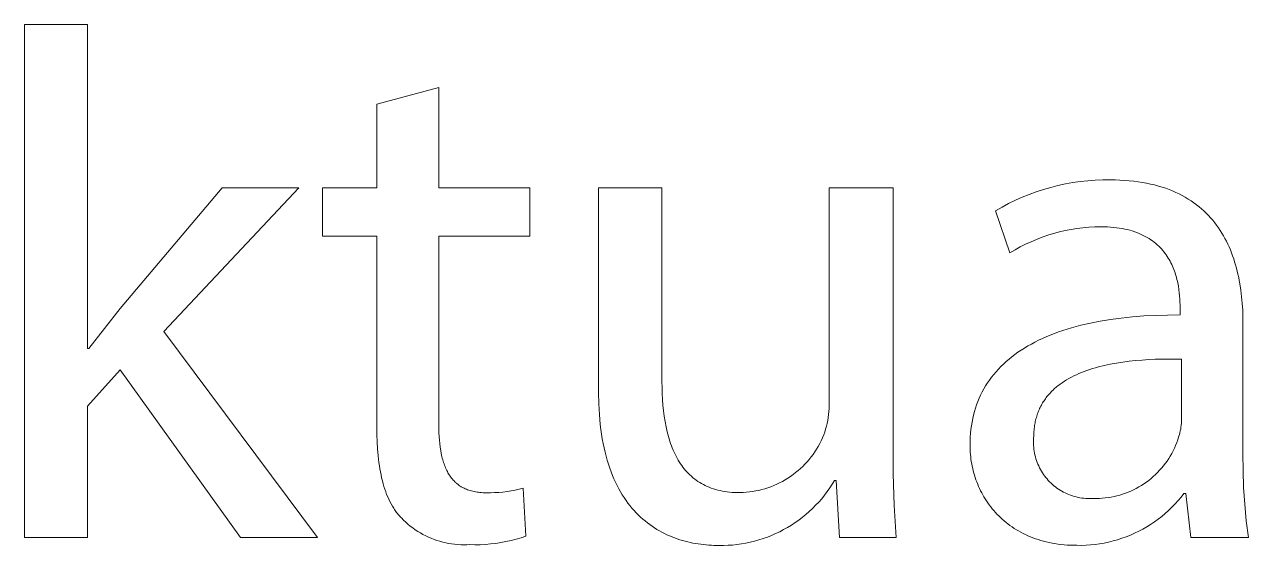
# Model space of a CAD drawing. Header units: millimetres. Extents: x 578 to 4608, y -138 to 2677.
# Drawn here: x 4201.8 to 4270.2, y -71.2 to -42.1 of the extents above; entities that cross this region are included whole.
import ezdxf

# ---------------------------------------------------------------- set-up
doc = ezdxf.new("R2010")
doc.units = ezdxf.units.MM
doc.header["$MEASUREMENT"] = 0
doc.layers.add('Domyślny', color=7, linetype='Continuous', true_color=0x000000)

msp = doc.modelspace()

# ---------------------------------------------------------------- linework, layer by layer
at = {"layer": 'Domyślny', "color": 18, "lineweight": 15, "true_color": 0x000000}
for p, q in [((4201.755, -70.781), (4201.755, -42.128)), ((4201.755, -42.128), (4205.272, -42.128)), ((4205.272, -42.128), (4205.272, -60.219)), ((4221.454, -46.572), (4224.917, -45.646)), ((4224.917, -45.646), (4224.917, -51.255)), ((4221.454, -51.255), (4221.454, -46.572)), ((4207.097, -57.991), (4212.814, -51.254)), ((4217.095, -51.254), (4209.553, -59.28)), ((4212.814, -51.254), (4217.095, -51.254)), ((4218.421, -53.953), (4218.421, -51.255)), ((4218.421, -51.255), (4221.454, -51.255)), ((4224.917, -51.255), (4230.003, -51.255)), ((4230.003, -51.255), (4230.003, -53.953)), ((4233.849, -62.683), (4233.849, -51.249)), ((4233.849, -51.249), (4237.392, -51.249)), ((4237.392, -51.249), (4237.392, -62.066)), ((4246.747, -63.233), (4246.747, -51.249)), ((4246.747, -51.249), (4250.316, -51.249)), ((4250.316, -51.249), (4250.316, -65.461)), ((4258.719, -51.345), (4259.123, -51.228)), ((4259.123, -51.228), (4259.531, -51.126)), ((4259.531, -51.126), (4259.942, -51.037)), ((4259.942, -51.037), (4260.356, -50.963)), ((4260.356, -50.963), (4260.773, -50.903)), ((4260.773, -50.903), (4261.191, -50.858)), ((4261.191, -50.858), (4261.61, -50.828)), ((4261.61, -50.828), (4262.031, -50.811)), ((4262.031, -50.811), (4262.451, -50.81)), ((4262.451, -50.81), (4262.727, -50.813)), ((4262.727, -50.813), (4262.997, -50.822)), ((4262.997, -50.822), (4263.26, -50.836)), ((4263.26, -50.836), (4263.517, -50.857)), ((4263.517, -50.857), (4263.767, -50.882)), ((4263.767, -50.882), (4264.011, -50.914)), ((4264.011, -50.914), (4264.249, -50.951)), ((4264.249, -50.951), (4264.481, -50.993)), ((4264.481, -50.993), (4264.707, -51.04)), ((4264.707, -51.04), (4264.927, -51.092)), ((4264.927, -51.092), (4265.141, -51.15)), ((4265.141, -51.15), (4265.349, -51.212)), ((4265.349, -51.212), (4265.551, -51.279)), ((4265.551, -51.279), (4265.748, -51.351)), ((4256.772, -52.133), (4257.15, -51.949)), ((4257.15, -51.949), (4257.534, -51.777)), ((4257.534, -51.777), (4257.924, -51.62)), ((4257.924, -51.62), (4258.319, -51.475)), ((4258.319, -51.475), (4258.719, -51.345)), ((4265.748, -51.351), (4265.939, -51.428)), ((4265.939, -51.428), (4266.125, -51.508)), ((4266.125, -51.508), (4266.305, -51.594)), ((4266.305, -51.594), (4266.48, -51.684)), ((4266.48, -51.684), (4266.649, -51.778)), ((4266.649, -51.778), (4266.813, -51.876)), ((4266.813, -51.876), (4266.972, -51.978)), ((4266.972, -51.978), (4267.126, -52.084)), ((4256.036, -52.541), (4256.401, -52.331)), ((4256.842, -54.89), (4256.036, -52.541)), ((4256.401, -52.331), (4256.772, -52.133)), ((4267.126, -52.084), (4267.274, -52.194)), ((4267.274, -52.194), (4267.418, -52.307)), ((4267.418, -52.307), (4267.557, -52.425)), ((4267.557, -52.425), (4267.691, -52.545)), ((4267.691, -52.545), (4267.82, -52.67)), ((4267.82, -52.67), (4267.945, -52.797)), ((4267.945, -52.797), (4268.064, -52.928)), ((4268.064, -52.928), (4268.18, -53.062)), ((4268.18, -53.062), (4268.29, -53.199)), ((4268.29, -53.199), (4268.397, -53.34)), ((4268.397, -53.34), (4268.499, -53.483)), ((4221.454, -53.953), (4218.421, -53.953)), ((4221.454, -64.609), (4221.454, -53.953)), ((4230.003, -53.953), (4224.917, -53.953)), ((4224.917, -53.953), (4224.917, -64.488)), ((4258.646, -54.013), (4258.334, -54.133)), ((4258.963, -53.904), (4258.646, -54.013)), ((4259.283, -53.806), (4258.963, -53.904)), ((4259.607, -53.719), (4259.283, -53.806)), ((4259.933, -53.643), (4259.607, -53.719)), ((4260.262, -53.578), (4259.933, -53.643)), ((4260.593, -53.525), (4260.262, -53.578)), ((4260.925, -53.483), (4260.593, -53.525)), ((4261.259, -53.453), (4260.925, -53.483)), ((4261.593, -53.434), (4261.259, -53.453)), ((4261.928, -53.427), (4261.593, -53.434)), ((4262.112, -53.429), (4261.928, -53.427)), ((4262.291, -53.435), (4262.112, -53.429)), ((4262.465, -53.446), (4262.291, -53.435)), ((4262.634, -53.46), (4262.465, -53.446)), ((4262.799, -53.478), (4262.634, -53.46)), ((4262.958, -53.5), (4262.799, -53.478)), ((4263.113, -53.526), (4262.958, -53.5)), ((4263.263, -53.555), (4263.113, -53.526)), ((4263.408, -53.588), (4263.263, -53.555)), ((4263.549, -53.624), (4263.408, -53.588)), ((4263.685, -53.663), (4263.549, -53.624)), ((4263.817, -53.706), (4263.685, -53.663)), ((4263.944, -53.752), (4263.817, -53.706)), ((4264.067, -53.801), (4263.944, -53.752)), ((4264.187, -53.852), (4264.067, -53.801)), ((4264.301, -53.907), (4264.187, -53.852)), ((4264.412, -53.964), (4264.301, -53.907)), ((4264.519, -54.024), (4264.412, -53.964)), ((4264.622, -54.087), (4264.519, -54.024)), ((4268.499, -53.483), (4268.596, -53.628)), ((4268.596, -53.628), (4268.69, -53.777)), ((4268.69, -53.777), (4268.779, -53.928)), ((4268.779, -53.928), (4268.864, -54.081)), ((4257.129, -54.718), (4256.842, -54.89)), ((4257.422, -54.556), (4257.129, -54.718)), ((4257.721, -54.405), (4257.422, -54.556)), ((4258.025, -54.263), (4257.721, -54.405)), ((4258.334, -54.133), (4258.025, -54.263)), ((4264.721, -54.151), (4264.622, -54.087)), ((4264.817, -54.219), (4264.721, -54.151)), ((4264.908, -54.288), (4264.817, -54.219)), ((4264.996, -54.36), (4264.908, -54.288)), ((4265.081, -54.433), (4264.996, -54.36)), ((4265.162, -54.509), (4265.081, -54.433)), ((4265.239, -54.586), (4265.162, -54.509)), ((4265.314, -54.665), (4265.239, -54.586)), ((4265.385, -54.746), (4265.314, -54.665)), ((4268.864, -54.081), (4268.945, -54.237)), ((4268.945, -54.237), (4269.022, -54.395)), ((4269.022, -54.395), (4269.096, -54.555)), ((4269.096, -54.555), (4269.165, -54.718)), ((4269.165, -54.718), (4269.231, -54.882)), ((4265.452, -54.829), (4265.385, -54.746)), ((4265.517, -54.912), (4265.452, -54.829)), ((4265.578, -54.998), (4265.517, -54.912)), ((4265.637, -55.084), (4265.578, -54.998)), ((4265.693, -55.172), (4265.637, -55.084)), ((4265.745, -55.261), (4265.693, -55.172)), ((4265.795, -55.351), (4265.745, -55.261)), ((4265.843, -55.441), (4265.795, -55.351)), ((4269.231, -54.882), (4269.293, -55.049)), ((4269.293, -55.049), (4269.352, -55.217)), ((4269.352, -55.217), (4269.407, -55.387)), ((4269.407, -55.387), (4269.458, -55.558)), ((4265.887, -55.533), (4265.843, -55.441)), ((4265.93, -55.625), (4265.887, -55.533)), ((4265.969, -55.718), (4265.93, -55.625)), ((4266.006, -55.811), (4265.969, -55.718)), ((4266.041, -55.904), (4266.006, -55.811)), ((4266.074, -55.998), (4266.041, -55.904)), ((4266.104, -56.093), (4266.074, -55.998)), ((4266.132, -56.187), (4266.104, -56.093)), ((4269.458, -55.558), (4269.506, -55.731)), ((4269.506, -55.731), (4269.551, -55.905)), ((4269.551, -55.905), (4269.593, -56.081)), ((4269.593, -56.081), (4269.631, -56.258)), ((4266.158, -56.281), (4266.132, -56.187)), ((4266.183, -56.376), (4266.158, -56.281)), ((4266.205, -56.47), (4266.183, -56.376)), ((4266.225, -56.563), (4266.205, -56.47)), ((4266.261, -56.75), (4266.225, -56.563)), ((4266.29, -56.934), (4266.261, -56.75)), ((4269.631, -56.258), (4269.666, -56.436)), ((4269.666, -56.436), (4269.699, -56.615)), ((4269.699, -56.615), (4269.754, -56.976)), ((4266.312, -57.115), (4266.29, -56.934)), ((4266.33, -57.293), (4266.312, -57.115)), ((4266.342, -57.466), (4266.33, -57.293)), ((4266.351, -57.633), (4266.342, -57.466)), ((4269.754, -56.976), (4269.798, -57.34)), ((4269.798, -57.34), (4269.832, -57.706)), ((4205.352, -60.219), (4207.097, -57.991)), ((4266.355, -57.795), (4266.351, -57.633)), ((4266.357, -57.95), (4266.355, -57.795)), ((4266.357, -58.352), (4266.357, -57.95)), ((4269.832, -57.706), (4269.855, -58.073)), ((4269.855, -58.073), (4269.869, -58.441)), ((4260.805, -58.931), (4261.34, -58.807)), ((4261.34, -58.807), (4261.896, -58.698)), ((4261.896, -58.698), (4262.472, -58.604)), ((4262.472, -58.604), (4263.069, -58.524)), ((4263.069, -58.524), (4263.687, -58.459)), ((4263.687, -58.459), (4264.324, -58.41)), ((4264.324, -58.41), (4264.982, -58.375)), ((4264.982, -58.375), (4265.659, -58.356)), ((4265.659, -58.356), (4266.357, -58.352)), ((4269.869, -58.441), (4269.873, -58.808)), ((4269.873, -58.808), (4269.873, -66.109)), ((4209.553, -59.28), (4218.142, -70.781)), ((4258.877, -59.571), (4259.099, -59.479)), ((4259.099, -59.479), (4259.327, -59.39)), ((4259.327, -59.39), (4259.56, -59.304)), ((4259.56, -59.304), (4259.798, -59.222)), ((4259.798, -59.222), (4260.042, -59.144)), ((4260.042, -59.144), (4260.291, -59.069)), ((4260.291, -59.069), (4260.545, -58.998)), ((4260.545, -58.998), (4260.805, -58.931)), ((4257.473, -60.318), (4257.657, -60.201)), ((4257.657, -60.201), (4257.846, -60.087)), ((4257.846, -60.087), (4258.042, -59.977)), ((4258.042, -59.977), (4258.242, -59.87)), ((4258.242, -59.87), (4258.448, -59.767)), ((4258.448, -59.767), (4258.66, -59.667)), ((4258.66, -59.667), (4258.877, -59.571)), ((4205.272, -60.219), (4205.352, -60.219)), ((4256.636, -60.956), (4256.792, -60.821)), ((4256.792, -60.821), (4256.954, -60.69)), ((4256.954, -60.69), (4257.121, -60.563)), ((4257.121, -60.563), (4257.294, -60.439)), ((4257.294, -60.439), (4257.473, -60.318)), ((4264.234, -60.872), (4263.87, -60.903)), ((4264.6, -60.849), (4264.234, -60.872)), ((4264.968, -60.832), (4264.6, -60.849)), ((4265.705, -60.816), (4264.968, -60.832)), ((4266.437, -60.822), (4265.705, -60.816)), ((4266.437, -64.204), (4266.437, -60.822)), ((4207.097, -61.427), (4205.272, -63.44)), ((4213.834, -70.781), (4207.097, -61.427)), ((4255.94, -61.679), (4256.068, -61.527)), ((4256.068, -61.527), (4256.201, -61.379)), ((4256.201, -61.379), (4256.341, -61.235)), ((4256.341, -61.235), (4256.485, -61.093)), ((4256.485, -61.093), (4256.636, -60.956)), ((4260.849, -61.566), (4260.702, -61.627)), ((4260.999, -61.508), (4260.849, -61.566)), ((4261.151, -61.453), (4260.999, -61.508)), ((4261.306, -61.401), (4261.151, -61.453)), ((4261.464, -61.351), (4261.306, -61.401)), ((4261.624, -61.303), (4261.464, -61.351)), ((4261.786, -61.259), (4261.624, -61.303)), ((4262.117, -61.177), (4261.786, -61.259)), ((4262.456, -61.105), (4262.117, -61.177)), ((4262.801, -61.041), (4262.456, -61.105)), ((4263.153, -60.987), (4262.801, -61.041)), ((4263.509, -60.941), (4263.153, -60.987)), ((4263.87, -60.903), (4263.509, -60.941)), ((4237.392, -62.066), (4237.396, -62.409)), ((4255.487, -62.317), (4255.591, -62.153)), ((4255.591, -62.153), (4255.702, -61.991)), ((4255.702, -61.991), (4255.818, -61.833)), ((4255.818, -61.833), (4255.94, -61.679)), ((4259.643, -62.223), (4259.527, -62.311)), ((4259.763, -62.137), (4259.643, -62.223)), ((4259.887, -62.055), (4259.763, -62.137)), ((4260.015, -61.976), (4259.887, -62.055)), ((4260.146, -61.9), (4260.015, -61.976)), ((4260.28, -61.827), (4260.146, -61.9)), ((4260.418, -61.758), (4260.28, -61.827)), ((4260.558, -61.691), (4260.418, -61.758)), ((4260.702, -61.627), (4260.558, -61.691)), ((4233.86, -63.31), (4233.849, -62.683)), ((4237.396, -62.409), (4237.406, -62.746)), ((4237.406, -62.746), (4237.423, -63.075)), ((4255.126, -63.009), (4255.208, -62.831)), ((4255.208, -62.831), (4255.295, -62.657)), ((4255.295, -62.657), (4255.388, -62.485)), ((4255.388, -62.485), (4255.487, -62.317)), ((4258.916, -62.916), (4258.873, -62.973)), ((4258.961, -62.861), (4258.916, -62.916)), ((4259.007, -62.807), (4258.961, -62.861)), ((4259.054, -62.753), (4259.007, -62.807)), ((4259.103, -62.701), (4259.054, -62.753)), ((4259.152, -62.649), (4259.103, -62.701)), ((4259.202, -62.598), (4259.152, -62.649)), ((4259.254, -62.548), (4259.202, -62.598)), ((4259.306, -62.499), (4259.254, -62.548)), ((4259.36, -62.451), (4259.306, -62.499)), ((4259.415, -62.403), (4259.36, -62.451)), ((4259.47, -62.357), (4259.415, -62.403)), ((4259.527, -62.311), (4259.47, -62.357)), ((4205.272, -63.44), (4205.272, -70.781)), ((4233.873, -63.612), (4233.86, -63.31)), ((4233.891, -63.907), (4233.873, -63.612)), ((4237.423, -63.075), (4237.447, -63.396)), ((4237.447, -63.396), (4237.479, -63.709)), ((4246.728, -63.74), (4246.739, -63.571)), ((4246.739, -63.571), (4246.746, -63.402)), ((4246.746, -63.402), (4246.747, -63.233)), ((4254.861, -63.753), (4254.918, -63.562)), ((4254.918, -63.562), (4254.982, -63.374)), ((4254.982, -63.374), (4255.051, -63.19)), ((4255.051, -63.19), (4255.126, -63.009)), ((4258.503, -63.587), (4258.473, -63.654)), ((4258.534, -63.522), (4258.503, -63.587)), ((4258.567, -63.457), (4258.534, -63.522)), ((4258.601, -63.393), (4258.567, -63.457)), ((4258.636, -63.33), (4258.601, -63.393)), ((4258.672, -63.268), (4258.636, -63.33)), ((4258.71, -63.207), (4258.672, -63.268)), ((4258.749, -63.147), (4258.71, -63.207)), ((4258.789, -63.088), (4258.749, -63.147)), ((4258.83, -63.03), (4258.789, -63.088)), ((4258.873, -62.973), (4258.83, -63.03)), ((4233.915, -64.195), (4233.891, -63.907)), ((4233.943, -64.475), (4233.915, -64.195)), ((4237.479, -63.709), (4237.518, -64.015)), ((4237.518, -64.015), (4237.564, -64.311)), ((4237.564, -64.311), (4237.619, -64.599)), ((4246.626, -64.409), (4246.659, -64.243)), ((4246.659, -64.243), (4246.687, -64.076)), ((4246.687, -64.076), (4246.71, -63.908)), ((4246.71, -63.908), (4246.728, -63.74)), ((4254.724, -64.344), (4254.763, -64.144)), ((4254.763, -64.144), (4254.809, -63.947)), ((4254.809, -63.947), (4254.861, -63.753)), ((4258.264, -64.302), (4258.248, -64.379)), ((4258.282, -64.225), (4258.264, -64.302)), ((4258.301, -64.15), (4258.282, -64.225)), ((4258.321, -64.076), (4258.301, -64.15)), ((4258.343, -64.004), (4258.321, -64.076)), ((4258.366, -63.932), (4258.343, -64.004)), ((4258.391, -63.861), (4258.366, -63.932)), ((4258.417, -63.791), (4258.391, -63.861)), ((4258.444, -63.722), (4258.417, -63.791)), ((4258.473, -63.654), (4258.444, -63.722)), ((4266.428, -64.413), (4266.434, -64.308)), ((4266.434, -64.308), (4266.437, -64.204)), ((4221.458, -65.033), (4221.454, -64.609)), ((4224.917, -64.488), (4224.919, -64.711)), ((4224.919, -64.711), (4224.925, -64.929)), ((4224.925, -64.929), (4224.935, -65.14)), ((4233.976, -64.749), (4233.943, -64.475)), ((4234.013, -65.015), (4233.976, -64.749)), ((4237.619, -64.599), (4237.682, -64.878)), ((4237.682, -64.878), (4237.716, -65.014)), ((4246.438, -65.058), (4246.493, -64.898)), ((4246.493, -64.898), (4246.542, -64.737)), ((4246.542, -64.737), (4246.587, -64.573)), ((4246.587, -64.573), (4246.626, -64.409)), ((4254.626, -65.177), (4254.641, -64.964)), ((4254.641, -64.964), (4254.663, -64.754)), ((4254.663, -64.754), (4254.69, -64.548)), ((4254.69, -64.548), (4254.724, -64.344)), ((4258.177, -64.949), (4258.173, -65.035)), ((4258.183, -64.864), (4258.177, -64.949)), ((4258.19, -64.781), (4258.183, -64.864)), ((4258.199, -64.698), (4258.19, -64.781)), ((4258.209, -64.617), (4258.199, -64.698)), ((4258.22, -64.536), (4258.209, -64.617)), ((4258.234, -64.457), (4258.22, -64.536)), ((4258.248, -64.379), (4258.234, -64.457)), ((4266.32, -65.032), (4266.346, -64.93)), ((4266.346, -64.93), (4266.369, -64.828)), ((4266.369, -64.828), (4266.389, -64.725)), ((4266.389, -64.725), (4266.405, -64.621)), ((4266.405, -64.621), (4266.418, -64.517)), ((4266.418, -64.517), (4266.428, -64.413)), ((4221.472, -65.443), (4221.458, -65.033)), ((4221.494, -65.841), (4221.472, -65.443)), ((4224.935, -65.14), (4224.95, -65.345)), ((4224.95, -65.345), (4224.969, -65.543)), ((4224.969, -65.543), (4224.993, -65.736)), ((4234.056, -65.275), (4234.013, -65.015)), ((4234.102, -65.528), (4234.056, -65.275)), ((4234.153, -65.774), (4234.102, -65.528)), ((4237.716, -65.014), (4237.753, -65.148)), ((4237.753, -65.148), (4237.791, -65.28)), ((4237.791, -65.28), (4237.832, -65.409)), ((4237.832, -65.409), (4237.875, -65.535)), ((4237.875, -65.535), (4237.92, -65.659)), ((4237.92, -65.659), (4237.967, -65.781)), ((4246.128, -65.695), (4246.214, -65.54)), ((4246.214, -65.54), (4246.294, -65.382)), ((4246.294, -65.382), (4246.369, -65.221)), ((4246.369, -65.221), (4246.438, -65.058)), ((4250.316, -65.461), (4250.32, -67.234)), ((4254.614, -65.613), (4254.617, -65.393)), ((4254.615, -65.745), (4254.614, -65.613)), ((4254.617, -65.393), (4254.626, -65.177)), ((4258.163, -65.318), (4258.16, -65.426)), ((4258.16, -65.426), (4258.16, -65.534)), ((4258.16, -65.534), (4258.165, -65.642)), ((4258.17, -65.21), (4258.163, -65.318)), ((4258.165, -65.642), (4258.173, -65.75)), ((4258.171, -65.122), (4258.17, -65.21)), ((4258.173, -65.035), (4258.171, -65.122)), ((4266.037, -65.793), (4266.104, -65.641)), ((4266.104, -65.641), (4266.166, -65.487)), ((4266.166, -65.487), (4266.222, -65.331)), ((4266.222, -65.331), (4266.258, -65.232)), ((4266.258, -65.232), (4266.291, -65.133)), ((4266.291, -65.133), (4266.32, -65.032)), ((4221.526, -66.225), (4221.494, -65.841)), ((4221.569, -66.595), (4221.526, -66.225)), ((4224.993, -65.736), (4225.021, -65.921)), ((4225.021, -65.921), (4225.054, -66.101)), ((4225.054, -66.101), (4225.073, -66.188)), ((4225.073, -66.188), (4225.092, -66.273)), ((4225.092, -66.273), (4225.113, -66.357)), ((4225.113, -66.357), (4225.136, -66.439)), ((4234.209, -66.014), (4234.153, -65.774)), ((4234.269, -66.246), (4234.209, -66.014)), ((4234.332, -66.473), (4234.269, -66.246)), ((4237.967, -65.781), (4238.016, -65.9)), ((4238.016, -65.9), (4238.068, -66.017)), ((4238.068, -66.017), (4238.122, -66.131)), ((4238.122, -66.131), (4238.178, -66.243)), ((4238.178, -66.243), (4238.236, -66.352)), ((4238.236, -66.352), (4238.297, -66.458)), ((4245.623, -66.421), (4245.734, -66.283)), ((4245.734, -66.283), (4245.84, -66.141)), ((4245.84, -66.141), (4245.941, -65.995)), ((4245.941, -65.995), (4246.037, -65.847)), ((4246.037, -65.847), (4246.128, -65.695)), ((4254.62, -65.878), (4254.615, -65.745)), ((4254.627, -66.01), (4254.62, -65.878)), ((4254.637, -66.142), (4254.627, -66.01)), ((4254.651, -66.274), (4254.637, -66.142)), ((4254.667, -66.405), (4254.651, -66.274)), ((4258.173, -65.75), (4258.184, -65.857)), ((4258.184, -65.857), (4258.199, -65.964)), ((4258.199, -65.964), (4258.218, -66.071)), ((4258.218, -66.071), (4258.241, -66.176)), ((4258.241, -66.176), (4258.267, -66.281)), ((4258.267, -66.281), (4258.297, -66.385)), ((4265.719, -66.374), (4265.806, -66.233)), ((4265.806, -66.233), (4265.888, -66.089)), ((4265.888, -66.089), (4265.965, -65.942)), ((4265.965, -65.942), (4266.037, -65.793)), ((4269.873, -66.109), (4269.874, -67.046)), ((4221.594, -66.774), (4221.569, -66.595)), ((4221.622, -66.951), (4221.594, -66.774)), ((4221.652, -67.123), (4221.622, -66.951)), ((4225.136, -66.439), (4225.159, -66.52)), ((4225.159, -66.52), (4225.184, -66.599)), ((4225.184, -66.599), (4225.21, -66.676)), ((4225.21, -66.676), (4225.237, -66.751)), ((4225.237, -66.751), (4225.266, -66.825)), ((4225.266, -66.825), (4225.296, -66.897)), ((4225.296, -66.897), (4225.327, -66.967)), ((4225.327, -66.967), (4225.36, -67.036)), ((4225.36, -67.036), (4225.394, -67.103)), ((4234.4, -66.693), (4234.332, -66.473)), ((4234.472, -66.906), (4234.4, -66.693)), ((4234.547, -67.114), (4234.472, -66.906)), ((4238.297, -66.458), (4238.36, -66.562)), ((4238.36, -66.562), (4238.426, -66.662)), ((4238.426, -66.662), (4238.494, -66.761)), ((4238.494, -66.761), (4238.564, -66.856)), ((4238.564, -66.856), (4238.637, -66.948)), ((4238.637, -66.948), (4238.712, -67.038)), ((4238.712, -67.038), (4238.79, -67.125)), ((4244.865, -67.162), (4245.001, -67.05)), ((4245.001, -67.05), (4245.134, -66.932)), ((4245.134, -66.932), (4245.263, -66.811)), ((4245.263, -66.811), (4245.387, -66.685)), ((4245.387, -66.685), (4245.507, -66.555)), ((4245.507, -66.555), (4245.623, -66.421)), ((4254.686, -66.536), (4254.667, -66.405)), ((4254.708, -66.667), (4254.686, -66.536)), ((4254.734, -66.797), (4254.708, -66.667)), ((4254.762, -66.926), (4254.734, -66.797)), ((4254.793, -67.054), (4254.762, -66.926)), ((4254.827, -67.182), (4254.793, -67.054)), ((4258.297, -66.385), (4258.33, -66.488)), ((4258.33, -66.488), (4258.367, -66.59)), ((4258.367, -66.59), (4258.407, -66.69)), ((4258.407, -66.69), (4258.451, -66.789)), ((4258.451, -66.789), (4258.498, -66.886)), ((4258.498, -66.886), (4258.549, -66.982)), ((4258.549, -66.982), (4258.602, -67.075)), ((4265.1, -67.152), (4265.214, -67.032)), ((4265.214, -67.032), (4265.324, -66.907)), ((4265.324, -66.907), (4265.429, -66.779)), ((4265.429, -66.779), (4265.53, -66.648)), ((4265.53, -66.648), (4265.627, -66.513)), ((4265.627, -66.513), (4265.719, -66.374)), ((4269.874, -67.046), (4269.906, -67.983)), ((4221.686, -67.293), (4221.652, -67.123)), ((4221.722, -67.458), (4221.686, -67.293)), ((4221.761, -67.62), (4221.722, -67.458)), ((4221.803, -67.778), (4221.761, -67.62)), ((4225.394, -67.103), (4225.43, -67.168)), ((4225.43, -67.168), (4225.467, -67.231)), ((4225.467, -67.231), (4225.505, -67.293)), ((4225.505, -67.293), (4225.545, -67.353)), ((4225.545, -67.353), (4225.587, -67.411)), ((4225.587, -67.411), (4225.629, -67.467)), ((4225.629, -67.467), (4225.674, -67.522)), ((4225.674, -67.522), (4225.72, -67.574)), ((4225.72, -67.574), (4225.767, -67.625)), ((4225.767, -67.625), (4225.816, -67.674)), ((4225.816, -67.674), (4225.866, -67.721)), ((4225.866, -67.721), (4225.892, -67.744)), ((4234.626, -67.315), (4234.547, -67.114)), ((4234.709, -67.51), (4234.626, -67.315)), ((4234.796, -67.699), (4234.709, -67.51)), ((4234.885, -67.882), (4234.796, -67.699)), ((4238.79, -67.125), (4238.87, -67.209)), ((4238.87, -67.209), (4238.953, -67.29)), ((4238.953, -67.29), (4239.038, -67.368)), ((4239.038, -67.368), (4239.126, -67.443)), ((4239.126, -67.443), (4239.216, -67.515)), ((4239.216, -67.515), (4239.309, -67.584)), ((4239.309, -67.584), (4239.405, -67.65)), ((4239.405, -67.65), (4239.503, -67.713)), ((4239.503, -67.713), (4239.604, -67.773)), ((4243.811, -67.809), (4243.971, -67.733)), ((4243.971, -67.733), (4244.127, -67.65)), ((4244.127, -67.65), (4244.281, -67.563)), ((4244.281, -67.563), (4244.432, -67.47)), ((4244.432, -67.47), (4244.58, -67.373)), ((4244.58, -67.373), (4244.724, -67.27)), ((4244.724, -67.27), (4244.865, -67.162)), ((4247.042, -67.595), (4246.911, -67.809)), ((4247.122, -67.595), (4247.042, -67.595)), ((4247.324, -70.776), (4247.122, -67.595)), ((4250.32, -67.234), (4250.374, -69.006)), ((4254.864, -67.309), (4254.827, -67.182)), ((4254.903, -67.435), (4254.864, -67.309)), ((4254.946, -67.56), (4254.903, -67.435)), ((4254.992, -67.684), (4254.946, -67.56)), ((4255.041, -67.807), (4254.992, -67.684)), ((4258.602, -67.075), (4258.659, -67.167)), ((4258.659, -67.167), (4258.719, -67.257)), ((4258.719, -67.257), (4258.782, -67.345)), ((4258.782, -67.345), (4258.848, -67.431)), ((4258.848, -67.431), (4258.917, -67.514)), ((4258.917, -67.514), (4258.989, -67.595)), ((4258.989, -67.595), (4259.064, -67.673)), ((4259.064, -67.673), (4259.141, -67.749)), ((4264.335, -67.787), (4264.472, -67.692)), ((4264.472, -67.692), (4264.605, -67.593)), ((4264.605, -67.593), (4264.734, -67.489)), ((4264.734, -67.489), (4264.86, -67.381)), ((4264.86, -67.381), (4264.982, -67.269)), ((4264.982, -67.269), (4265.1, -67.152)), ((4221.848, -67.933), (4221.803, -67.778)), ((4221.896, -68.084), (4221.848, -67.933)), ((4221.948, -68.231), (4221.896, -68.084)), ((4222.002, -68.374), (4221.948, -68.231)), ((4222.06, -68.514), (4222.002, -68.374)), ((4225.892, -67.744), (4225.918, -67.767)), ((4225.918, -67.767), (4225.945, -67.789)), ((4225.945, -67.789), (4225.972, -67.81)), ((4225.972, -67.81), (4225.999, -67.831)), ((4225.999, -67.831), (4226.027, -67.852)), ((4226.027, -67.852), (4226.055, -67.872)), ((4226.055, -67.872), (4226.083, -67.892)), ((4226.083, -67.892), (4226.112, -67.911)), ((4226.112, -67.911), (4226.142, -67.93)), ((4226.142, -67.93), (4226.171, -67.948)), ((4226.171, -67.948), (4226.202, -67.966)), ((4226.202, -67.966), (4226.263, -68)), ((4226.263, -68), (4226.326, -68.032)), ((4226.326, -68.032), (4226.391, -68.063)), ((4226.391, -68.063), (4226.458, -68.091)), ((4226.458, -68.091), (4226.526, -68.118)), ((4226.526, -68.118), (4226.596, -68.143)), ((4226.596, -68.143), (4226.668, -68.165)), ((4226.668, -68.165), (4226.741, -68.186)), ((4226.741, -68.186), (4226.816, -68.205)), ((4226.816, -68.205), (4226.893, -68.222)), ((4226.893, -68.222), (4226.972, -68.237)), ((4226.972, -68.237), (4227.053, -68.25)), ((4227.053, -68.25), (4227.135, -68.261)), ((4227.135, -68.261), (4227.219, -68.27)), ((4227.219, -68.27), (4227.305, -68.277)), ((4227.305, -68.277), (4227.393, -68.282)), ((4227.393, -68.282), (4227.482, -68.285)), ((4227.482, -68.285), (4227.574, -68.286)), ((4227.574, -68.286), (4227.806, -68.287)), ((4227.806, -68.287), (4228.038, -68.28)), ((4228.038, -68.28), (4228.27, -68.267)), ((4228.27, -68.267), (4228.501, -68.246)), ((4228.501, -68.246), (4228.731, -68.217)), ((4228.731, -68.217), (4228.961, -68.181)), ((4228.961, -68.181), (4229.189, -68.138)), ((4229.189, -68.138), (4229.416, -68.088)), ((4229.416, -68.088), (4229.641, -68.031)), ((4229.641, -68.031), (4229.788, -70.702)), ((4234.978, -68.059), (4234.885, -67.882)), ((4235.075, -68.23), (4234.978, -68.059)), ((4235.174, -68.396), (4235.075, -68.23)), ((4235.277, -68.556), (4235.174, -68.396)), ((4239.604, -67.773), (4239.708, -67.829)), ((4239.708, -67.829), (4239.815, -67.883)), ((4239.815, -67.883), (4239.924, -67.933)), ((4239.924, -67.933), (4240.036, -67.98)), ((4240.036, -67.98), (4240.151, -68.023)), ((4240.151, -68.023), (4240.268, -68.064)), ((4240.268, -68.064), (4240.389, -68.101)), ((4240.389, -68.101), (4240.512, -68.134)), ((4240.512, -68.134), (4240.638, -68.164)), ((4240.638, -68.164), (4240.767, -68.191)), ((4240.767, -68.191), (4240.899, -68.214)), ((4240.899, -68.214), (4241.034, -68.234)), ((4241.034, -68.234), (4241.172, -68.25)), ((4241.172, -68.25), (4241.313, -68.263)), ((4241.313, -68.263), (4241.457, -68.272)), ((4241.457, -68.272), (4241.604, -68.278)), ((4241.604, -68.278), (4241.754, -68.279)), ((4241.754, -68.279), (4241.931, -68.273)), ((4241.931, -68.273), (4242.108, -68.261)), ((4242.108, -68.261), (4242.284, -68.242)), ((4242.284, -68.242), (4242.459, -68.218)), ((4242.459, -68.218), (4242.634, -68.187)), ((4242.634, -68.187), (4242.807, -68.151)), ((4242.807, -68.151), (4242.979, -68.108)), ((4242.979, -68.108), (4243.149, -68.06)), ((4243.149, -68.06), (4243.318, -68.006)), ((4243.318, -68.006), (4243.484, -67.946)), ((4243.484, -67.946), (4243.649, -67.88)), ((4243.649, -67.88), (4243.811, -67.809)), ((4246.478, -68.422), (4246.32, -68.616)), ((4246.629, -68.222), (4246.478, -68.422)), ((4246.774, -68.018), (4246.629, -68.222)), ((4246.911, -67.809), (4246.774, -68.018)), ((4255.092, -67.929), (4255.041, -67.807)), ((4255.147, -68.049), (4255.092, -67.929)), ((4255.204, -68.169), (4255.147, -68.049)), ((4255.264, -68.287), (4255.204, -68.169)), ((4255.328, -68.403), (4255.264, -68.287)), ((4255.394, -68.518), (4255.328, -68.403)), ((4259.141, -67.749), (4259.22, -67.822)), ((4259.22, -67.822), (4259.302, -67.892)), ((4259.302, -67.892), (4259.387, -67.959)), ((4259.387, -67.959), (4259.474, -68.024)), ((4259.474, -68.024), (4259.563, -68.085)), ((4259.563, -68.085), (4259.654, -68.144)), ((4259.654, -68.144), (4259.747, -68.199)), ((4259.747, -68.199), (4259.841, -68.251)), ((4259.841, -68.251), (4259.938, -68.299)), ((4259.938, -68.299), (4260.036, -68.345)), ((4260.036, -68.345), (4260.136, -68.387)), ((4260.136, -68.387), (4260.237, -68.425)), ((4260.237, -68.425), (4260.339, -68.46)), ((4262.827, -68.459), (4262.987, -68.416)), ((4262.987, -68.416), (4263.146, -68.367)), ((4263.146, -68.367), (4263.303, -68.312)), ((4263.303, -68.312), (4263.457, -68.253)), ((4263.457, -68.253), (4263.61, -68.188)), ((4263.61, -68.188), (4263.76, -68.118)), ((4263.76, -68.118), (4263.908, -68.042)), ((4263.908, -68.042), (4264.054, -67.962)), ((4264.054, -67.962), (4264.196, -67.877)), ((4264.196, -67.877), (4264.335, -67.787)), ((4266.571, -68.324), (4266.413, -68.525)), ((4266.679, -68.324), (4266.571, -68.324)), ((4266.961, -70.78), (4266.679, -68.324)), ((4269.906, -67.983), (4269.967, -68.918)), ((4222.12, -68.65), (4222.06, -68.514)), ((4222.184, -68.782), (4222.12, -68.65)), ((4222.252, -68.91), (4222.184, -68.782)), ((4222.323, -69.034), (4222.252, -68.91)), ((4222.36, -69.094), (4222.323, -69.034)), ((4222.397, -69.154), (4222.36, -69.094)), ((4235.382, -68.71), (4235.277, -68.556)), ((4235.49, -68.859), (4235.382, -68.71)), ((4235.601, -69.003), (4235.49, -68.859)), ((4235.715, -69.141), (4235.601, -69.003)), ((4245.984, -68.988), (4245.807, -69.165)), ((4246.155, -68.805), (4245.984, -68.988)), ((4246.32, -68.616), (4246.155, -68.805)), ((4250.374, -69.006), (4250.477, -70.776)), ((4255.463, -68.632), (4255.394, -68.518)), ((4255.535, -68.744), (4255.463, -68.632)), ((4255.61, -68.855), (4255.535, -68.744)), ((4255.688, -68.963), (4255.61, -68.855)), ((4255.768, -69.07), (4255.688, -68.963)), ((4255.852, -69.176), (4255.768, -69.07)), ((4260.339, -68.46), (4260.442, -68.491)), ((4260.442, -68.491), (4260.547, -68.519)), ((4260.547, -68.519), (4260.652, -68.544)), ((4260.652, -68.544), (4260.758, -68.564)), ((4260.758, -68.564), (4260.865, -68.581)), ((4260.865, -68.581), (4260.972, -68.594)), ((4260.972, -68.594), (4261.08, -68.604)), ((4261.08, -68.604), (4261.188, -68.61)), ((4261.188, -68.61), (4261.296, -68.612)), ((4261.296, -68.612), (4261.404, -68.611)), ((4261.404, -68.611), (4261.512, -68.605)), ((4261.512, -68.605), (4261.678, -68.607)), ((4261.678, -68.607), (4261.844, -68.603)), ((4261.844, -68.603), (4262.009, -68.593)), ((4262.009, -68.593), (4262.174, -68.577)), ((4262.174, -68.577), (4262.339, -68.556)), ((4262.339, -68.556), (4262.503, -68.529)), ((4262.503, -68.529), (4262.666, -68.497)), ((4262.666, -68.497), (4262.827, -68.459)), ((4265.899, -69.093), (4265.714, -69.27)), ((4266.077, -68.909), (4265.899, -69.093)), ((4266.248, -68.72), (4266.077, -68.909)), ((4266.413, -68.525), (4266.248, -68.72)), ((4269.967, -68.918), (4270.059, -69.851)), ((4222.436, -69.213), (4222.397, -69.154)), ((4222.475, -69.27), (4222.436, -69.213)), ((4222.515, -69.327), (4222.475, -69.27)), ((4222.557, -69.383), (4222.515, -69.327)), ((4222.599, -69.437), (4222.557, -69.383)), ((4222.642, -69.491), (4222.599, -69.437)), ((4222.686, -69.543), (4222.642, -69.491)), ((4222.731, -69.595), (4222.686, -69.543)), ((4222.776, -69.646), (4222.731, -69.595)), ((4222.823, -69.695), (4222.776, -69.646)), ((4222.943, -69.815), (4222.823, -69.695)), ((4235.831, -69.274), (4235.715, -69.141)), ((4235.95, -69.401), (4235.831, -69.274)), ((4236.07, -69.524), (4235.95, -69.401)), ((4236.194, -69.642), (4236.07, -69.524)), ((4236.319, -69.755), (4236.194, -69.642)), ((4236.446, -69.862), (4236.319, -69.755)), ((4245.241, -69.658), (4245.041, -69.81)), ((4245.435, -69.5), (4245.241, -69.658)), ((4245.624, -69.336), (4245.435, -69.5)), ((4245.807, -69.165), (4245.624, -69.336)), ((4255.938, -69.279), (4255.852, -69.176)), ((4256.028, -69.38), (4255.938, -69.279)), ((4256.12, -69.479), (4256.028, -69.38)), ((4256.215, -69.577), (4256.12, -69.479)), ((4256.313, -69.672), (4256.215, -69.577)), ((4256.414, -69.765), (4256.313, -69.672)), ((4256.518, -69.855), (4256.414, -69.765)), ((4265.125, -69.761), (4264.918, -69.91)), ((4265.327, -69.604), (4265.125, -69.761)), ((4265.524, -69.44), (4265.327, -69.604)), ((4265.714, -69.27), (4265.524, -69.44)), ((4223.066, -69.931), (4222.943, -69.815)), ((4223.194, -70.042), (4223.066, -69.931)), ((4223.325, -70.149), (4223.194, -70.042)), ((4223.46, -70.252), (4223.325, -70.149)), ((4223.599, -70.349), (4223.46, -70.252)), ((4223.741, -70.442), (4223.599, -70.349)), ((4223.886, -70.53), (4223.741, -70.442)), ((4236.576, -69.965), (4236.446, -69.862)), ((4236.707, -70.064), (4236.576, -69.965)), ((4236.84, -70.158), (4236.707, -70.064)), ((4236.974, -70.247), (4236.84, -70.158)), ((4237.11, -70.332), (4236.974, -70.247)), ((4237.248, -70.412), (4237.11, -70.332)), ((4237.387, -70.488), (4237.248, -70.412)), ((4243.973, -70.46), (4243.747, -70.568)), ((4244.195, -70.345), (4243.973, -70.46)), ((4244.413, -70.222), (4244.195, -70.345)), ((4244.627, -70.092), (4244.413, -70.222)), ((4244.837, -69.954), (4244.627, -70.092)), ((4245.041, -69.81), (4244.837, -69.954)), ((4256.625, -69.944), (4256.518, -69.855)), ((4256.734, -70.03), (4256.625, -69.944)), ((4256.847, -70.113), (4256.734, -70.03)), ((4256.962, -70.194), (4256.847, -70.113)), ((4257.08, -70.273), (4256.962, -70.194)), ((4257.202, -70.348), (4257.08, -70.273)), ((4257.326, -70.421), (4257.202, -70.348)), ((4257.452, -70.492), (4257.326, -70.421)), ((4264.041, -70.434), (4263.811, -70.545)), ((4264.267, -70.315), (4264.041, -70.434)), ((4264.489, -70.187), (4264.267, -70.315)), ((4264.706, -70.053), (4264.489, -70.187)), ((4264.918, -69.91), (4264.706, -70.053)), ((4270.059, -69.851), (4270.182, -70.78)), ((4205.272, -70.781), (4201.755, -70.781)), ((4218.142, -70.781), (4213.834, -70.781)), ((4224.033, -70.613), (4223.886, -70.53)), ((4224.184, -70.69), (4224.033, -70.613)), ((4224.337, -70.762), (4224.184, -70.69)), ((4224.493, -70.829), (4224.337, -70.762)), ((4224.651, -70.891), (4224.493, -70.829)), ((4224.811, -70.947), (4224.651, -70.891)), ((4224.972, -70.997), (4224.811, -70.947)), ((4225.136, -71.042), (4224.972, -70.997)), ((4225.301, -71.081), (4225.136, -71.042)), ((4225.467, -71.114), (4225.301, -71.081)), ((4225.634, -71.142), (4225.467, -71.114)), ((4225.802, -71.164), (4225.634, -71.142)), ((4227.809, -71.148), (4227.519, -71.173)), ((4228.097, -71.114), (4227.809, -71.148)), ((4228.385, -71.07), (4228.097, -71.114)), ((4228.67, -71.016), (4228.385, -71.07)), ((4228.954, -70.952), (4228.67, -71.016)), ((4229.235, -70.878), (4228.954, -70.952)), ((4229.513, -70.795), (4229.235, -70.878)), ((4229.788, -70.702), (4229.513, -70.795)), ((4237.527, -70.56), (4237.387, -70.488)), ((4237.668, -70.628), (4237.527, -70.56)), ((4237.81, -70.691), (4237.668, -70.628)), ((4237.954, -70.751), (4237.81, -70.691)), ((4238.098, -70.807), (4237.954, -70.751)), ((4238.243, -70.859), (4238.098, -70.807)), ((4238.389, -70.907), (4238.243, -70.859)), ((4238.535, -70.951), (4238.389, -70.907)), ((4238.681, -70.992), (4238.535, -70.951)), ((4238.829, -71.029), (4238.681, -70.992)), ((4238.976, -71.063), (4238.829, -71.029)), ((4239.123, -71.094), (4238.976, -71.063)), ((4239.271, -71.121), (4239.123, -71.094)), ((4239.418, -71.145), (4239.271, -71.121)), ((4239.566, -71.166), (4239.418, -71.145)), ((4241.834, -71.143), (4241.586, -71.178)), ((4242.081, -71.1), (4241.834, -71.143)), ((4242.326, -71.049), (4242.081, -71.1)), ((4242.569, -70.989), (4242.326, -71.049)), ((4242.81, -70.921), (4242.569, -70.989)), ((4243.049, -70.845), (4242.81, -70.921)), ((4243.285, -70.76), (4243.049, -70.845)), ((4243.517, -70.668), (4243.285, -70.76)), ((4243.747, -70.568), (4243.517, -70.668)), ((4250.477, -70.776), (4247.324, -70.776)), ((4257.582, -70.559), (4257.452, -70.492)), ((4257.715, -70.624), (4257.582, -70.559)), ((4257.85, -70.686), (4257.715, -70.624)), ((4257.988, -70.744), (4257.85, -70.686)), ((4258.129, -70.8), (4257.988, -70.744)), ((4258.273, -70.852), (4258.129, -70.8)), ((4258.42, -70.901), (4258.273, -70.852)), ((4258.57, -70.947), (4258.42, -70.901)), ((4258.722, -70.99), (4258.57, -70.947)), ((4258.877, -71.029), (4258.722, -70.99)), ((4259.035, -71.065), (4258.877, -71.029)), ((4259.196, -71.098), (4259.035, -71.065)), ((4259.36, -71.126), (4259.196, -71.098)), ((4259.527, -71.151), (4259.36, -71.126)), ((4259.696, -71.173), (4259.527, -71.151)), ((4261.86, -71.136), (4261.606, -71.171)), ((4262.111, -71.093), (4261.86, -71.136)), ((4262.362, -71.04), (4262.111, -71.093)), ((4262.61, -70.979), (4262.362, -71.04)), ((4262.856, -70.909), (4262.61, -70.979)), ((4263.099, -70.831), (4262.856, -70.909)), ((4263.34, -70.744), (4263.099, -70.831)), ((4263.577, -70.649), (4263.34, -70.744)), ((4263.811, -70.545), (4263.577, -70.649)), ((4270.182, -70.78), (4266.961, -70.78)), ((4225.971, -71.18), (4225.802, -71.164)), ((4226.14, -71.19), (4225.971, -71.18)), ((4226.309, -71.194), (4226.14, -71.19)), ((4226.479, -71.192), (4226.309, -71.194)), ((4226.648, -71.185), (4226.479, -71.192)), ((4226.938, -71.191), (4226.648, -71.185)), ((4227.229, -71.187), (4226.938, -71.191)), ((4227.519, -71.173), (4227.229, -71.187)), ((4239.713, -71.184), (4239.566, -71.166)), ((4239.86, -71.199), (4239.713, -71.184)), ((4240.007, -71.211), (4239.86, -71.199)), ((4240.153, -71.22), (4240.007, -71.211)), ((4240.298, -71.227), (4240.153, -71.22)), ((4240.443, -71.231), (4240.298, -71.227)), ((4240.586, -71.232), (4240.443, -71.231)), ((4240.837, -71.231), (4240.586, -71.232)), ((4241.087, -71.222), (4240.837, -71.231)), ((4241.337, -71.204), (4241.087, -71.222)), ((4241.586, -71.178), (4241.337, -71.204)), ((4259.869, -71.191), (4259.696, -71.173)), ((4260.044, -71.204), (4259.869, -71.191)), ((4260.222, -71.214), (4260.044, -71.204)), ((4260.402, -71.22), (4260.222, -71.214)), ((4260.586, -71.222), (4260.402, -71.22)), ((4260.841, -71.223), (4260.586, -71.222)), ((4261.097, -71.215), (4260.841, -71.223)), ((4261.352, -71.197), (4261.097, -71.215)), ((4261.606, -71.171), (4261.352, -71.197))]:
    msp.add_line(p, q, dxfattribs=at)

doc.saveas('drawing.dxf')
